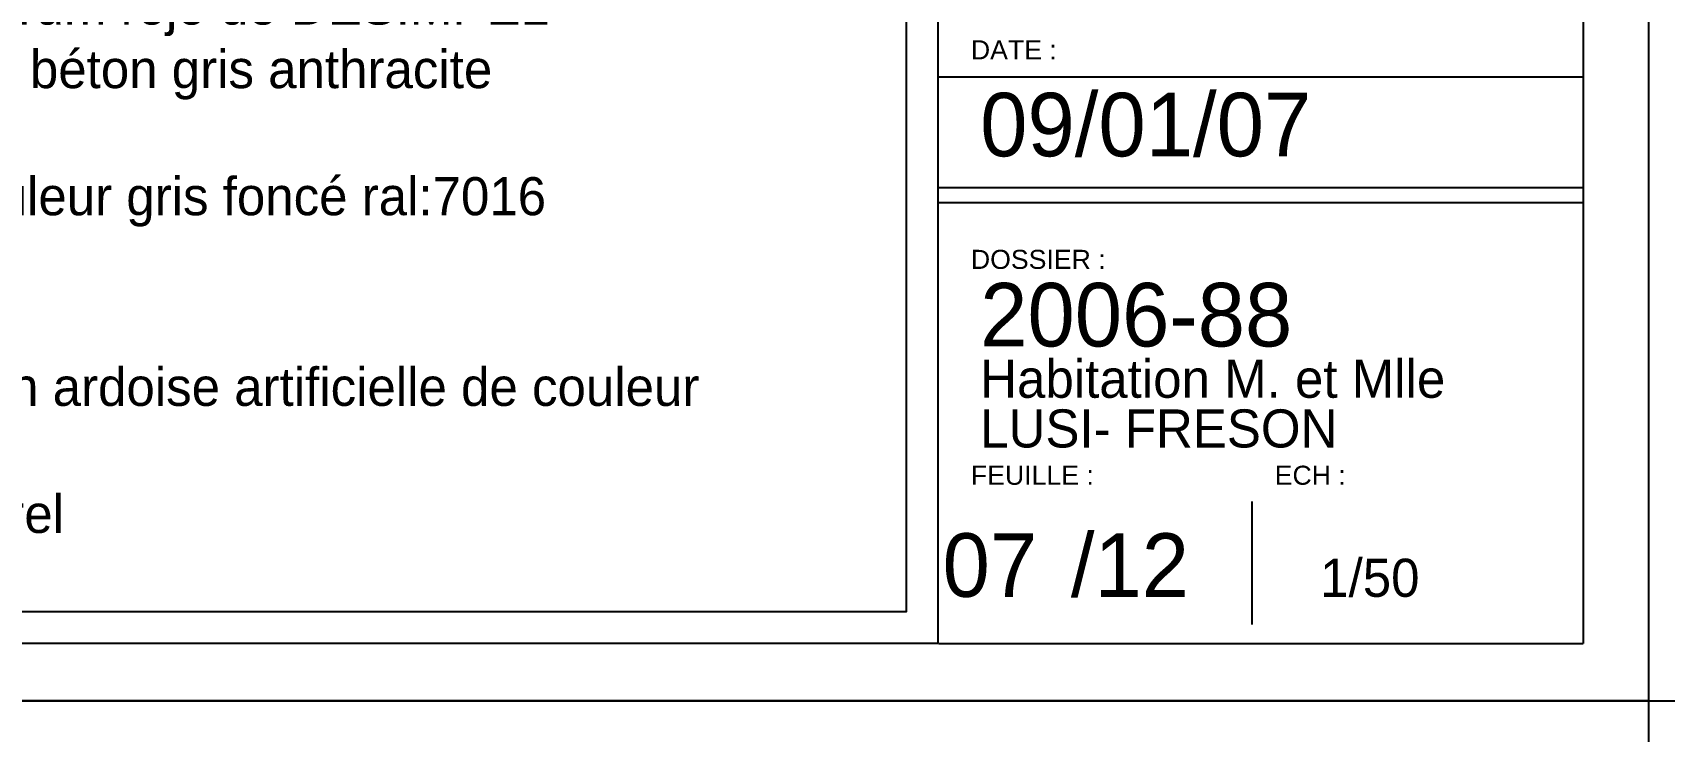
# Model space of a CAD drawing. Header units: millimetres. Extents: x -44462 to 306987, y -116160 to 12874.
# Drawn here: x -11525 to -11012, y -58403 to -58183 of the extents above; entities that cross this region are included whole.
import ezdxf

# ---------------------------------------------------------------- set-up
doc = ezdxf.new("R2010")
doc.units = ezdxf.units.MM
for name, color, linetype in [('AVP_TEXTES', 7, 'Continuous'), ('chassis fen.portes', 1, 'Continuous'), ('D_______TX', 2, 'Continuous'), ('TEXTE', 1, 'Continuous')]:
    doc.layers.add(name, color=color, linetype=linetype)
doc.styles.add('CENTURY GOTHIC', font='GOTHIC.TTF')
doc.styles.add('wide latin', font='', dxfattribs={"height": 10})
doc.styles.get('wide latin').set_extended_font_data('Wide Latin')

# ---------------------------------------------------------------- blocks, each defined once
blk = doc.blocks.new('PETIT CARTOUCHE_HOR')
at = {"color": 1}
for p, q in [((-2100, 1485), (0, 1485)), ((-2100, 1485), (-2100, 10)), ((0, 1485), (0, 0)), ((-20.52, 412.47), (-20.52, 18)), ((-223.3, 18), (-20.52, 18)), ((0, 0), (-2090, 0))]:
    blk.add_line(p, q, dxfattribs=at)
at = {"layer": 'AVP_TEXTES', "color": 5, "linetype": 'Continuous'}
blk.add_line((-233.46, 422.47), (-233.46, 28), dxfattribs=at)
at = {"layer": 'AVP_TEXTES', "color": 2, "linetype": 'Continuous'}
blk.add_line((-223.46, 412.47), (-223.46, 18), dxfattribs=at)
at = {"layer": 'AVP_TEXTES', "color": 1, "linetype": 'Continuous'}
for p, q in [((-223.46, 196.39), (-20.52, 196.39)), ((-223.46, 161.51), (-20.52, 161.51)), ((-223.46, 156.82), (-20.52, 156.82)), ((-124.64, 23.96), (-124.64, 62.66))]:
    blk.add_line(p, q, dxfattribs=at)
at = {"layer": 'chassis fen.portes', "color": 1, "linetype": 'Continuous'}
for p, q in [((-2100, 1420), (-2100, 0)), ((-2100, 0), (-86.26, 0))]:
    blk.add_line(p, q, dxfattribs=at)
at = {"layer": 'chassis fen.portes', "color": 5, "linetype": 'Continuous'}
blk.add_line((-233.46, 28), (-2071.31, 28), dxfattribs=at)
at = {"layer": 'chassis fen.portes', "color": 2, "linetype": 'Continuous'}
blk.add_line((-223.46, 18), (-2081.31, 18), dxfattribs=at)
at = {"style": 'CENTURY GOTHIC'}
for tag, p, height in [('DATE', (-210.16, 171.36), 20), ('DOSSIERN°', (-210.16, 111.51), 20), ('COMMENTAIRE', (-210.16, 95.35), 12), ('COMMENTAIRESUITE', (-210.16, 79.7), 12), ('FEUILLEN°', (-221.99, 32.69), 20), ('TOTALFEUILLES', (-181.65, 32.69), 20), ('ÉCH.', (-103.23, 32.69), 12)]:
    blk.add_attdef(tag, p, '', height=height, dxfattribs=at)
at = {"layer": 'AVP_TEXTES', "color": 7, "linetype": 'Continuous', "char_height": 6, "attachment_point": 1, "style": 'wide latin'}
for s, insert, width in [('{\\fArial|b0|i0|c0|p34;DATE :}', (-213.08, 207.89), 84.1332), ('{\\fArial|b0|i0|c0|p34;DOSSIER :}', (-213.08, 141.93), 84.1332), ('{\\fArial|b0|i0|c0|p34;FEUILLE : }', (-213.08, 73.97), 84.1332), ('{\\fArial|b0|i0|c0|p34;ECH : }', (-117.54, 73.97), 84)]:
    blk.add_mtext(s, dxfattribs=dict(at, insert=insert, width=width))

msp = doc.modelspace()

# ---------------------------------------------------------------- linework, layer by layer
at = {"layer": 'D_______TX', "color": 8, "linetype": 'Continuous'}
msp.add_lwpolyline([(-11711.17, -58129.55), (-11250.7, -58129.55), (-11250.7, -58365.09), (-11711.17, -58365.09)], close=True, dxfattribs=at)

# ---------------------------------------------------------------- block references
at = {"color": 1}
msp.add_blockref('PETIT CARTOUCHE_HOR', (-11017.24, -58393.1), dxfattribs=at).add_auto_attribs({'TOTALFEUILLES': '/12', 'COMMENTAIRE': 'Habitation M. et Mlle', 'DATE': '09/01/07', 'DOSSIERN°': '2006-88', 'FEUILLEN°': '07', 'ÉCH.': '1/50', 'COMMENTAIRESUITE': 'LUSI- FRESON'})
for p in [(-8917.24, -58393.1), (-11017.24, -59878.1)]:
    msp.add_blockref('PETIT CARTOUCHE_HOR', p, dxfattribs=at)

# ---------------------------------------------------------------- texts
at = {"layer": 'TEXTE', "insert": (-11701.96, -58168.27), "char_height": 12, "width": 751.1492, "attachment_point": 1, "style": 'CENTURY GOTHIC'}
msp.add_mtext('-Parement en briques forum rojo de DESIMPEL\\P-Couverture en tuiles de béton gris anthracite\\P-Seuils en pierre bleue\\P-Châssis en PVC de couleur gris foncé ral:7016\\P-Vitrage clair  \\P-TD et gouttière en zinc\\P-Souche de cheminée en ardoise artificielle de couleur \\P gris anthracite\\P-Bardage en cèdre naturel', dxfattribs=at)

doc.saveas('drawing.dxf')
